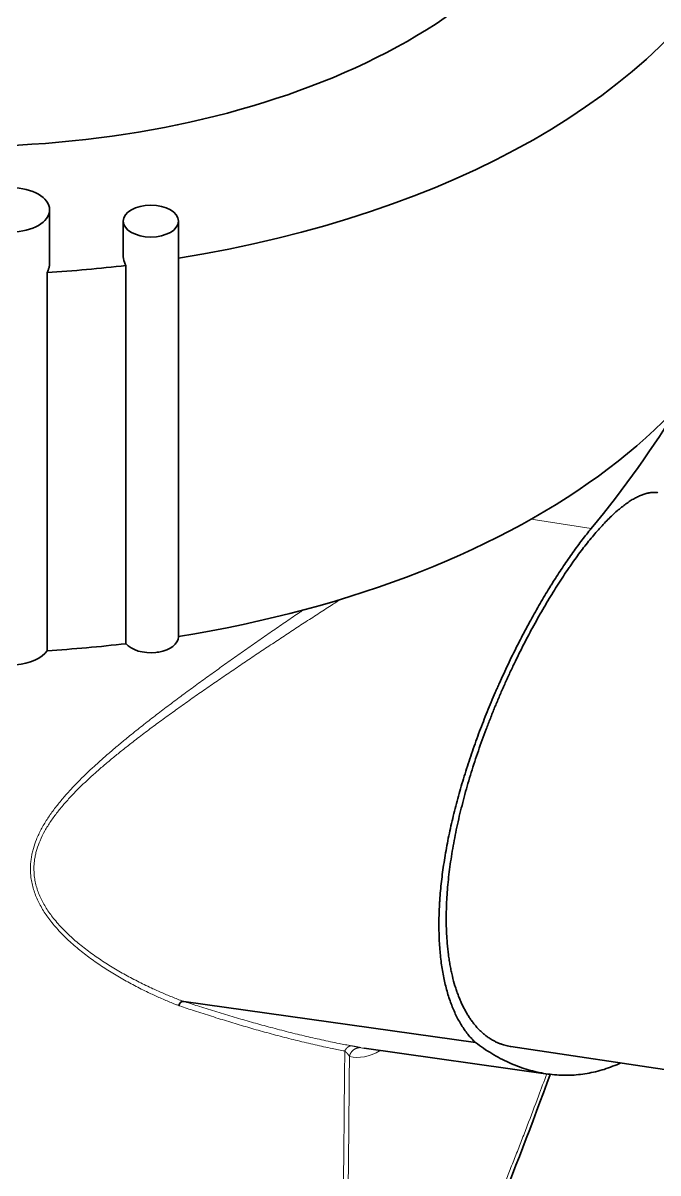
# Model space of a CAD drawing. Header units: millimetres. Extents: x 0 to 42050, y 0 to 29700.
# Drawn here: x 24487.02 to 24499.06, y 11992.93 to 12014.74 of the extents above; entities that cross this region are included whole.
import ezdxf

# ---------------------------------------------------------------- set-up
doc = ezdxf.new("R2010")
doc.units = ezdxf.units.MM
doc.header["$LTSCALE"] = 50
doc.layers.add('Visible', color=7, linetype='Continuous', lineweight=35)
doc.layers.add('Visible Narrow', color=7, linetype='Continuous', lineweight=18)

msp = doc.modelspace()

# ---------------------------------------------------------------- linework, layer by layer
at = {"layer": 'Visible'}
for p, q in [((24487.528, 12010.197), (24487.528, 12011.194)), ((24488.925, 12010.305), (24488.925, 12010.98)), ((24489.97, 12003.095), (24489.97, 12010.98)), ((24487.48, 12002.833), (24487.48, 12010.006)), ((24488.975, 12002.966), (24488.975, 12010.14)), ((24495.599, 11995.403), (24490.07, 11996.179)), ((24496.974, 11994.803), (24493.491, 11995.291)), ((24496.269, 11995.326), (24499.64, 11994.823))]:
    msp.add_line(p, q, dxfattribs=at)
at = {"layer": 'Visible', "color": 9, "true_color": 0xc0c0c0}
for major_axis, start_param, end_param in [((-3300, 0), 6.086634, 9.623125), ((-3260, 0), 0, 1.750512)]:
    msp.add_ellipse((26536.67, 12505.046), major_axis=major_axis, ratio=0.57735, start_param=start_param, end_param=end_param, dxfattribs=at)
at = {"layer": 'Visible'}
for centre, major_axis, ratio, start_param, end_param in [((24485.88, 12019.324), (-12, 0), 0.57735, 1.174567, 6.7668), ((24485.88, 12018.843), (15.389, 0), 0.57735, 4.981384, 7.024358), ((24485.88, 12011.669), (15.389, 0), 0.57735, 4.981384, 6.283185), ((24485.88, 12018.843), (15.389, 0), 0.57735, 4.816534, 4.914859), ((24461.676, 12015.353), (-39.999, 0.415), 0.579092, 2.703473, 2.813356), ((24489.447, 12003.095), (0.523, 0), 0.57735, 5.004217, 6.283185), ((24486.802, 12002.983), (0.726, 0), 0.57735, 4.830327, 5.916867), ((24485.88, 12011.669), (-15.389, 0), 0.57735, 1.674942, 1.773266), ((24489.447, 12003.095), (0.523, 0), 0.57735, 3.583018, 4.892011), ((24489.456, 12003.074), (0.484, 0), 0.57735, 4.887557, 5.008671)]:
    msp.add_ellipse(centre, major_axis=major_axis, ratio=ratio, start_param=start_param, end_param=end_param, dxfattribs=at)
for centre, major_axis in [((24486.802, 12011.194), (0.726, 0)), ((24489.447, 12010.98), (0.523, 0))]:
    msp.add_ellipse(centre, major_axis=major_axis, ratio=0.57735, dxfattribs=at)
for points, knots in [([(24487.48, 12010.006), (24487.485, 12010.015), (24487.489, 12010.024), (24487.493, 12010.033), (24487.497, 12010.043), (24487.501, 12010.052), (24487.504, 12010.061), (24487.508, 12010.07), (24487.511, 12010.079), (24487.513, 12010.089), (24487.516, 12010.098), (24487.518, 12010.108), (24487.52, 12010.117), (24487.522, 12010.126), (24487.524, 12010.136), (24487.525, 12010.145), (24487.526, 12010.155), (24487.527, 12010.164), (24487.528, 12010.174), (24487.528, 12010.182), (24487.528, 12010.189), (24487.528, 12010.197)], [0, 0, 0, 0, 0.0998627, 0.0998627, 0.0998627, 0.1994416, 0.1994416, 0.1994416, 0.2988547, 0.2988547, 0.2988547, 0.3983454, 0.3983454, 0.3983454, 0.4977771, 0.4977771, 0.4977771, 0.5971605, 0.5971605, 0.5971605, 0.6763267, 0.6763267, 0.6763267, 0.6763267]), ([(24488.925, 12010.305), (24488.925, 12010.259), (24488.936, 12010.211), (24488.965, 12010.156), (24488.97, 12010.148), (24488.975, 12010.14)], [0.40042358, 0.40042358, 0.40042358, 0.40042358, 0.44772185, 0.44772185, 0.45646597, 0.45646597, 0.45646597, 0.45646597]), ([(24499.061, 12005.829), (24499.054, 12005.83), (24499.047, 12005.831), (24499.04, 12005.832), (24499.019, 12005.834), (24498.997, 12005.835), (24498.975, 12005.834), (24498.953, 12005.833), (24498.93, 12005.831), (24498.907, 12005.828), (24498.884, 12005.824), (24498.861, 12005.819), (24498.837, 12005.813), (24498.813, 12005.807), (24498.789, 12005.799), (24498.765, 12005.79), (24498.74, 12005.781), (24498.716, 12005.771), (24498.69, 12005.759), (24498.678, 12005.753), (24498.665, 12005.747), (24498.652, 12005.74), (24498.64, 12005.734), (24498.627, 12005.727), (24498.614, 12005.72), (24498.588, 12005.705), (24498.562, 12005.69), (24498.535, 12005.672), (24498.508, 12005.655), (24498.481, 12005.637), (24498.454, 12005.617), (24498.427, 12005.597), (24498.399, 12005.576), (24498.371, 12005.554), (24498.343, 12005.532), (24498.315, 12005.508), (24498.287, 12005.483), (24498.258, 12005.458), (24498.229, 12005.432), (24498.2, 12005.405), (24498.171, 12005.378), (24498.142, 12005.349), (24498.112, 12005.319), (24498.083, 12005.29), (24498.053, 12005.259), (24498.023, 12005.227), (24497.993, 12005.195), (24497.962, 12005.161), (24497.932, 12005.127), (24497.901, 12005.092), (24497.87, 12005.057), (24497.84, 12005.02), (24497.809, 12004.983), (24497.778, 12004.946), (24497.746, 12004.907), (24497.715, 12004.868), (24497.684, 12004.828), (24497.652, 12004.787), (24497.62, 12004.746), (24497.589, 12004.704), (24497.557, 12004.661), (24497.525, 12004.618), (24497.493, 12004.574), (24497.461, 12004.529), (24497.445, 12004.506), (24497.429, 12004.483), (24497.413, 12004.46), (24497.397, 12004.437), (24497.381, 12004.414), (24497.364, 12004.391), (24497.332, 12004.343), (24497.3, 12004.295), (24497.267, 12004.246), (24497.235, 12004.197), (24497.203, 12004.147), (24497.17, 12004.096), (24497.137, 12004.046), (24497.105, 12003.994), (24497.072, 12003.941), (24497.04, 12003.888), (24497.007, 12003.834), (24496.975, 12003.78), (24496.942, 12003.726), (24496.909, 12003.67), (24496.877, 12003.614), (24496.845, 12003.558), (24496.812, 12003.501), (24496.78, 12003.444), (24496.748, 12003.386), (24496.716, 12003.328), (24496.684, 12003.269), (24496.652, 12003.211), (24496.62, 12003.151), (24496.589, 12003.091), (24496.557, 12003.031), (24496.526, 12002.97), (24496.495, 12002.909), (24496.464, 12002.848), (24496.433, 12002.787), (24496.403, 12002.725), (24496.372, 12002.663), (24496.342, 12002.6), (24496.312, 12002.537), (24496.282, 12002.473), (24496.252, 12002.409), (24496.222, 12002.345), (24496.193, 12002.28), (24496.163, 12002.215), (24496.134, 12002.15), (24496.105, 12002.084), (24496.077, 12002.018), (24496.048, 12001.952), (24496.02, 12001.886), (24495.992, 12001.819), (24495.964, 12001.752), (24495.937, 12001.685), (24495.91, 12001.617), (24495.883, 12001.549), (24495.856, 12001.482), (24495.83, 12001.414), (24495.804, 12001.345), (24495.779, 12001.277), (24495.753, 12001.209), (24495.729, 12001.14), (24495.704, 12001.072), (24495.68, 12001.003), (24495.656, 12000.935), (24495.633, 12000.866), (24495.609, 12000.797), (24495.587, 12000.729), (24495.565, 12000.66), (24495.543, 12000.591), (24495.521, 12000.522), (24495.5, 12000.453), (24495.479, 12000.384), (24495.459, 12000.315), (24495.439, 12000.245), (24495.419, 12000.176), (24495.4, 12000.107), (24495.382, 12000.038), (24495.363, 11999.968), (24495.346, 11999.899), (24495.328, 11999.83), (24495.311, 11999.761), (24495.295, 11999.692), (24495.279, 11999.623), (24495.264, 11999.555), (24495.249, 11999.486), (24495.234, 11999.418), (24495.22, 11999.35), (24495.207, 11999.282), (24495.194, 11999.214), (24495.182, 11999.147), (24495.17, 11999.08), (24495.158, 11999.013), (24495.148, 11998.946), (24495.138, 11998.88), (24495.128, 11998.814), (24495.119, 11998.749), (24495.11, 11998.684), (24495.102, 11998.619), (24495.094, 11998.554), (24495.088, 11998.49), (24495.081, 11998.425), (24495.075, 11998.362), (24495.07, 11998.299), (24495.065, 11998.236), (24495.061, 11998.173), (24495.057, 11998.111), (24495.054, 11998.049), (24495.051, 11997.988), (24495.05, 11997.928), (24495.048, 11997.867), (24495.047, 11997.807), (24495.047, 11997.748)], [4.734752, 4.734752, 4.734752, 4.734752, 4.915084, 4.915084, 4.915084, 5.463354, 5.463354, 5.463354, 6.011361, 6.011361, 6.011361, 6.558632, 6.558632, 6.558632, 7.104713, 7.104713, 7.104713, 7.649179, 7.649179, 7.649179, 7.920721, 7.920721, 7.920721, 8.192309, 8.192309, 8.192309, 8.736022, 8.736022, 8.736022, 9.280095, 9.280095, 9.280095, 9.824087, 9.824087, 9.824087, 10.367559, 10.367559, 10.367559, 10.910508, 10.910508, 10.910508, 11.453615, 11.453615, 11.453615, 11.996536, 11.996536, 11.996536, 12.539395, 12.539395, 12.539395, 13.082219, 13.082219, 13.082219, 13.625021, 13.625021, 13.625021, 14.167842, 14.167842, 14.167842, 14.710926, 14.710926, 14.710926, 15.254109, 15.254109, 15.254109, 15.525609, 15.525609, 15.525609, 15.797128, 15.797128, 15.797128, 16.341468, 16.341468, 16.341468, 16.887358, 16.887358, 16.887358, 17.434433, 17.434433, 17.434433, 17.982297, 17.982297, 17.982297, 18.53053, 18.53053, 18.53053, 19.078704, 19.078704, 19.078704, 19.626388, 19.626388, 19.626388, 20.173162, 20.173162, 20.173162, 20.718623, 20.718623, 20.718623, 21.2624, 21.2624, 21.2624, 21.806164, 21.806164, 21.806164, 22.351644, 22.351644, 22.351644, 22.898431, 22.898431, 22.898431, 23.446093, 23.446093, 23.446093, 23.994184, 23.994184, 23.994184, 24.542258, 24.542258, 24.542258, 25.089877, 25.089877, 25.089877, 25.636625, 25.636625, 25.636625, 26.182115, 26.182115, 26.182115, 26.726004, 26.726004, 26.726004, 27.269607, 27.269607, 27.269607, 27.814874, 27.814874, 27.814874, 28.361352, 28.361352, 28.361352, 28.908552, 28.908552, 28.908552, 29.455976, 29.455976, 29.455976, 30.003137, 30.003137, 30.003137, 30.549567, 30.549567, 30.549567, 31.094835, 31.094835, 31.094835, 31.638562, 31.638562, 31.638562, 32.18164, 32.18164, 32.18164, 32.724981, 32.724981, 32.724981, 33.268101, 33.268101, 33.268101, 33.811084, 33.811084, 33.811084, 34.354183, 34.354183, 34.354183, 34.897099, 34.897099, 34.897099, 34.897099]), ([(24495.599, 11995.403), (24495.576, 11995.424), (24495.554, 11995.446), (24495.533, 11995.469), (24495.511, 11995.492), (24495.49, 11995.517), (24495.469, 11995.542), (24495.449, 11995.567), (24495.428, 11995.594), (24495.409, 11995.621), (24495.389, 11995.648), (24495.369, 11995.677), (24495.351, 11995.706), (24495.332, 11995.736), (24495.313, 11995.766), (24495.296, 11995.798), (24495.278, 11995.829), (24495.26, 11995.862), (24495.244, 11995.896), (24495.227, 11995.929), (24495.211, 11995.964), (24495.195, 11995.999), (24495.18, 11996.034), (24495.165, 11996.071), (24495.15, 11996.108), (24495.136, 11996.145), (24495.122, 11996.183), (24495.109, 11996.223), (24495.096, 11996.262), (24495.083, 11996.302), (24495.071, 11996.342), (24495.059, 11996.383), (24495.048, 11996.425), (24495.037, 11996.467), (24495.027, 11996.509), (24495.017, 11996.553), (24495.007, 11996.597), (24494.998, 11996.641), (24494.989, 11996.686), (24494.981, 11996.732), (24494.973, 11996.778), (24494.965, 11996.825), (24494.958, 11996.872), (24494.952, 11996.92), (24494.945, 11996.969), (24494.94, 11997.018), (24494.935, 11997.067), (24494.93, 11997.117), (24494.926, 11997.168), (24494.922, 11997.218), (24494.918, 11997.27), (24494.916, 11997.322), (24494.913, 11997.374), (24494.911, 11997.427), (24494.91, 11997.48), (24494.908, 11997.533), (24494.908, 11997.587), (24494.908, 11997.642), (24494.908, 11997.696), (24494.909, 11997.751), (24494.91, 11997.807), (24494.912, 11997.863), (24494.914, 11997.919), (24494.917, 11997.975), (24494.918, 11998.003), (24494.92, 11998.032), (24494.922, 11998.06), (24494.924, 11998.088), (24494.926, 11998.117), (24494.928, 11998.146), (24494.932, 11998.203), (24494.937, 11998.261), (24494.943, 11998.319), (24494.948, 11998.378), (24494.955, 11998.437), (24494.962, 11998.496), (24494.969, 11998.556), (24494.976, 11998.616), (24494.985, 11998.676), (24494.993, 11998.737), (24495.002, 11998.797), (24495.012, 11998.858), (24495.021, 11998.919), (24495.032, 11998.981), (24495.043, 11999.042), (24495.054, 11999.104), (24495.065, 11999.166), (24495.077, 11999.228), (24495.09, 11999.29), (24495.102, 11999.353), (24495.116, 11999.415), (24495.129, 11999.478), (24495.143, 11999.54), (24495.158, 11999.603), (24495.173, 11999.666), (24495.188, 11999.728), (24495.204, 11999.791), (24495.219, 11999.854), (24495.235, 11999.917), (24495.252, 11999.98), (24495.286, 12000.105), (24495.321, 12000.231), (24495.359, 12000.357), (24495.378, 12000.421), (24495.398, 12000.484), (24495.418, 12000.547), (24495.437, 12000.61), (24495.458, 12000.674), (24495.479, 12000.737), (24495.5, 12000.8), (24495.521, 12000.863), (24495.543, 12000.926), (24495.565, 12000.989), (24495.587, 12001.052), (24495.61, 12001.115), (24495.632, 12001.178), (24495.655, 12001.241), (24495.679, 12001.303), (24495.702, 12001.366), (24495.726, 12001.428), (24495.751, 12001.49), (24495.775, 12001.552), (24495.799, 12001.614), (24495.824, 12001.675), (24495.849, 12001.737), (24495.874, 12001.798), (24495.9, 12001.859), (24495.925, 12001.919), (24495.951, 12001.98), (24495.977, 12002.04), (24495.99, 12002.07), (24496.003, 12002.1), (24496.016, 12002.129), (24496.029, 12002.159), (24496.042, 12002.189), (24496.056, 12002.219), (24496.082, 12002.278), (24496.109, 12002.337), (24496.136, 12002.396), (24496.163, 12002.455), (24496.191, 12002.513), (24496.218, 12002.571), (24496.246, 12002.63), (24496.274, 12002.687), (24496.302, 12002.745), (24496.33, 12002.802), (24496.359, 12002.859), (24496.387, 12002.916), (24496.416, 12002.972), (24496.445, 12003.029), (24496.473, 12003.084), (24496.502, 12003.14), (24496.531, 12003.195), (24496.561, 12003.25), (24496.59, 12003.304), (24496.619, 12003.359), (24496.649, 12003.412), (24496.678, 12003.466), (24496.707, 12003.519), (24496.737, 12003.571), (24496.767, 12003.623), (24496.796, 12003.675), (24496.826, 12003.726), (24496.855, 12003.777), (24496.885, 12003.827), (24496.915, 12003.877), (24496.944, 12003.927), (24496.974, 12003.976), (24497.004, 12004.024), (24497.019, 12004.048), (24497.033, 12004.072), (24497.048, 12004.096), (24497.063, 12004.12), (24497.078, 12004.143), (24497.093, 12004.167), (24497.123, 12004.214), (24497.152, 12004.26), (24497.182, 12004.306), (24497.212, 12004.351), (24497.241, 12004.396), (24497.271, 12004.44), (24497.301, 12004.485), (24497.33, 12004.528), (24497.36, 12004.571), (24497.389, 12004.613), (24497.419, 12004.655), (24497.448, 12004.696), (24497.477, 12004.737), (24497.507, 12004.778), (24497.536, 12004.817), (24497.565, 12004.857), (24497.594, 12004.895), (24497.623, 12004.933), (24497.652, 12004.971), (24497.681, 12005.008), (24497.71, 12005.044), (24497.738, 12005.08), (24497.767, 12005.115), (24497.795, 12005.15)], [0, 0, 0, 0, 0.497033, 0.497033, 0.497033, 0.995546, 0.995546, 0.995546, 1.495214, 1.495214, 1.495214, 1.995696, 1.995696, 1.995696, 2.496645, 2.496645, 2.496645, 2.997711, 2.997711, 2.997711, 3.498553, 3.498553, 3.498553, 3.998844, 3.998844, 3.998844, 4.498277, 4.498277, 4.498277, 4.996575, 4.996575, 4.996575, 5.493499, 5.493499, 5.493499, 5.990562, 5.990562, 5.990562, 6.489122, 6.489122, 6.489122, 6.988856, 6.988856, 6.988856, 7.489412, 7.489412, 7.489412, 7.990425, 7.990425, 7.990425, 8.49152, 8.49152, 8.49152, 8.992322, 8.992322, 8.992322, 9.49247, 9.49247, 9.49247, 9.991617, 9.991617, 9.991617, 10.489447, 10.489447, 10.489447, 10.73778, 10.73778, 10.73778, 10.986052, 10.986052, 10.986052, 11.483724, 11.483724, 11.483724, 11.9827, 11.9827, 11.9827, 12.482694, 12.482694, 12.482694, 12.983388, 12.983388, 12.983388, 13.48444, 13.48444, 13.48444, 13.985492, 13.985492, 13.985492, 14.486179, 14.486179, 14.486179, 14.986134, 14.986134, 14.986134, 15.485003, 15.485003, 15.485003, 15.982444, 15.982444, 15.982444, 16.977056, 16.977056, 16.977056, 17.476159, 17.476159, 17.476159, 17.976163, 17.976163, 17.976163, 18.476785, 18.476785, 18.476785, 18.97772, 18.97772, 18.97772, 19.478652, 19.478652, 19.478652, 19.979255, 19.979255, 19.979255, 20.479202, 20.479202, 20.479202, 20.978172, 20.978172, 20.978172, 21.475853, 21.475853, 21.475853, 21.724121, 21.724121, 21.724121, 21.972446, 21.972446, 21.972446, 22.470175, 22.470175, 22.470175, 22.969147, 22.969147, 22.969147, 23.469105, 23.469105, 23.469105, 23.969769, 23.969769, 23.969769, 24.470851, 24.470851, 24.470851, 24.97205, 24.97205, 24.97205, 25.473065, 25.473065, 25.473065, 25.973598, 25.973598, 25.973598, 26.473358, 26.473358, 26.473358, 26.972066, 26.972066, 26.972066, 27.469467, 27.469467, 27.469467, 27.71765, 27.71765, 27.71765, 27.96591, 27.96591, 27.96591, 28.462855, 28.462855, 28.462855, 28.960125, 28.960125, 28.960125, 29.45743, 29.45743, 29.45743, 29.954485, 29.954485, 29.954485, 30.451011, 30.451011, 30.451011, 30.947254, 30.947254, 30.947254, 31.443467, 31.443467, 31.443467, 31.939661, 31.939661, 31.939661, 31.939661]), ([(24495.047, 11997.748), (24495.047, 11997.708), (24495.047, 11997.668), (24495.048, 11997.629), (24495.049, 11997.589), (24495.05, 11997.55), (24495.052, 11997.511), (24495.053, 11997.472), (24495.055, 11997.434), (24495.058, 11997.396), (24495.06, 11997.358), (24495.063, 11997.32), (24495.066, 11997.283), (24495.072, 11997.209), (24495.08, 11997.136), (24495.089, 11997.065), (24495.094, 11997.029), (24495.099, 11996.994), (24495.104, 11996.96), (24495.11, 11996.925), (24495.116, 11996.891), (24495.122, 11996.857), (24495.128, 11996.823), (24495.134, 11996.79), (24495.141, 11996.757), (24495.148, 11996.725), (24495.156, 11996.692), (24495.163, 11996.66), (24495.178, 11996.597), (24495.195, 11996.535), (24495.213, 11996.476), (24495.222, 11996.446), (24495.232, 11996.416), (24495.242, 11996.387), (24495.251, 11996.359), (24495.261, 11996.33), (24495.272, 11996.302), (24495.282, 11996.275), (24495.293, 11996.247), (24495.304, 11996.221), (24495.315, 11996.194), (24495.327, 11996.168), (24495.339, 11996.142), (24495.35, 11996.116), (24495.363, 11996.091), (24495.375, 11996.067), (24495.387, 11996.042), (24495.4, 11996.018), (24495.413, 11995.995), (24495.426, 11995.972), (24495.439, 11995.949), (24495.453, 11995.927), (24495.46, 11995.916), (24495.466, 11995.905), (24495.473, 11995.894), (24495.48, 11995.883), (24495.487, 11995.873), (24495.494, 11995.862), (24495.508, 11995.841), (24495.523, 11995.821), (24495.538, 11995.801), (24495.552, 11995.781), (24495.567, 11995.762), (24495.583, 11995.743), (24495.598, 11995.724), (24495.613, 11995.706), (24495.629, 11995.688), (24495.645, 11995.671), (24495.661, 11995.654), (24495.678, 11995.637), (24495.694, 11995.621), (24495.71, 11995.605), (24495.727, 11995.59), (24495.744, 11995.575), (24495.761, 11995.56), (24495.779, 11995.546), (24495.796, 11995.532), (24495.813, 11995.519), (24495.831, 11995.506), (24495.849, 11995.494), (24495.867, 11995.482), (24495.885, 11995.47), (24495.903, 11995.459), (24495.922, 11995.448), (24495.94, 11995.438), (24495.959, 11995.428), (24495.977, 11995.418), (24495.996, 11995.409), (24496.015, 11995.4), (24496.034, 11995.392), (24496.054, 11995.384), (24496.073, 11995.377), (24496.092, 11995.37), (24496.112, 11995.363), (24496.143, 11995.353), (24496.175, 11995.344), (24496.207, 11995.337), (24496.223, 11995.334), (24496.239, 11995.331), (24496.256, 11995.328), (24496.26, 11995.327), (24496.265, 11995.327), (24496.269, 11995.326)], [0, 0, 0, 0, 0.369332, 0.369332, 0.369332, 0.738618, 0.738618, 0.738618, 1.107837, 1.107837, 1.107837, 1.477184, 1.477184, 1.477184, 2.215745, 2.215745, 2.215745, 2.585145, 2.585145, 2.585145, 2.954702, 2.954702, 2.954702, 3.324266, 3.324266, 3.324266, 3.693685, 3.693685, 3.693685, 4.432712, 4.432712, 4.432712, 4.80289, 4.80289, 4.80289, 5.173365, 5.173365, 5.173365, 5.543997, 5.543997, 5.543997, 5.914638, 5.914638, 5.914638, 6.285139, 6.285139, 6.285139, 6.655349, 6.655349, 6.655349, 7.025116, 7.025116, 7.025116, 7.209787, 7.209787, 7.209787, 7.394453, 7.394453, 7.394453, 7.764405, 7.764405, 7.764405, 8.135109, 8.135109, 8.135109, 8.506462, 8.506462, 8.506462, 8.878349, 8.878349, 8.878349, 9.250646, 9.250646, 9.250646, 9.623222, 9.623222, 9.623222, 9.99594, 9.99594, 9.99594, 10.368661, 10.368661, 10.368661, 10.74124, 10.74124, 10.74124, 11.113535, 11.113535, 11.113535, 11.485403, 11.485403, 11.485403, 11.856705, 11.856705, 11.856705, 12.453779, 12.453779, 12.453779, 12.751525, 12.751525, 12.751525, 12.835306, 12.835306, 12.835306, 12.835306]), ([(24498.355, 11995.015), (24498.304, 11994.991), (24498.253, 11994.969), (24498.202, 11994.949), (24498.149, 11994.928), (24498.095, 11994.909), (24498.041, 11994.892), (24497.987, 11994.875), (24497.933, 11994.86), (24497.879, 11994.847), (24497.825, 11994.834), (24497.77, 11994.823), (24497.716, 11994.814), (24497.661, 11994.804), (24497.607, 11994.797), (24497.552, 11994.791), (24497.498, 11994.786), (24497.443, 11994.782), (24497.388, 11994.781), (24497.333, 11994.779), (24497.278, 11994.779), (24497.223, 11994.781), (24497.168, 11994.783), (24497.113, 11994.787), (24497.058, 11994.793), (24497.002, 11994.799), (24496.947, 11994.806), (24496.892, 11994.816), (24496.837, 11994.826), (24496.782, 11994.837), (24496.726, 11994.851), (24496.671, 11994.864), (24496.616, 11994.879), (24496.561, 11994.896), (24496.507, 11994.913), (24496.452, 11994.932), (24496.397, 11994.953), (24496.343, 11994.974), (24496.288, 11994.997), (24496.234, 11995.021), (24496.18, 11995.046), (24496.126, 11995.072), (24496.072, 11995.1), (24496.018, 11995.129), (24495.965, 11995.159), (24495.912, 11995.191), (24495.859, 11995.222), (24495.806, 11995.256), (24495.754, 11995.291), (24495.702, 11995.327), (24495.65, 11995.364), (24495.599, 11995.403)], [50.602018, 50.602018, 50.602018, 50.602018, 51.635371, 51.635371, 51.635371, 52.713246, 52.713246, 52.713246, 53.789436, 53.789436, 53.789436, 54.863501, 54.863501, 54.863501, 55.935013, 55.935013, 55.935013, 57.006071, 57.006071, 57.006071, 58.079427, 58.079427, 58.079427, 59.154806, 59.154806, 59.154806, 60.231896, 60.231896, 60.231896, 61.310359, 61.310359, 61.310359, 62.389838, 62.389838, 62.389838, 63.469961, 63.469961, 63.469961, 64.550345, 64.550345, 64.550345, 65.630603, 65.630603, 65.630603, 66.710344, 66.710344, 66.710344, 67.789183, 67.789183, 67.789183, 68.866741, 68.866741, 68.866741, 68.866741])]:
    msp.add_open_spline(points, degree=3, knots=knots, dxfattribs=at)
for points in [[(24490.07, 11996.179), (24490.015, 11996.187), (24489.988, 11996.148), (24489.976, 11996.101)], [(24497.018, 11994.797), (24496.674, 11993.855), (24496.327, 11992.942), (24495.976, 11992.088)]]:
    msp.add_open_spline(points, degree=3, dxfattribs=at)
at = {"layer": 'Visible Narrow'}
msp.add_line((24497.795, 12005.15), (24496.659, 12005.328), dxfattribs=at)
for centre, major_axis, ratio, start_param, end_param in [((24489.436, 11998.884), (-0.146, -3.925), 0.134512, 3.111701, 3.219034), ((24495.763, 12011.109), (2.503, 15.984), 0.199303, 3.126648, 3.30096), ((24495.955, 12011.079), (2.474, 15.787), 0.19924, 3.126665, 3.144818)]:
    msp.add_ellipse(centre, major_axis=major_axis, ratio=ratio, start_param=start_param, end_param=end_param, dxfattribs=at)
for points, knots in [([(24493.046, 12003.807), (24492.986, 12003.768), (24492.926, 12003.73), (24492.781, 12003.637), (24492.696, 12003.582), (24492.526, 12003.472), (24492.441, 12003.417), (24492.271, 12003.306), (24492.186, 12003.25), (24492.016, 12003.139), (24491.931, 12003.083), (24491.761, 12002.97), (24491.676, 12002.914), (24491.506, 12002.801), (24491.421, 12002.744), (24491.251, 12002.63), (24491.167, 12002.573), (24490.998, 12002.458), (24490.913, 12002.401), (24490.745, 12002.286), (24490.661, 12002.228), (24490.493, 12002.112), (24490.41, 12002.054), (24490.243, 12001.937), (24490.16, 12001.879), (24489.995, 12001.762), (24489.913, 12001.703), (24489.749, 12001.584), (24489.668, 12001.525), (24489.547, 12001.436), (24489.506, 12001.406), (24489.426, 12001.346), (24489.386, 12001.316), (24489.306, 12001.256), (24489.267, 12001.225), (24489.187, 12001.165), (24489.148, 12001.134), (24489.109, 12001.104), (24489.05, 12001.058), (24488.991, 12001.012), (24488.875, 12000.92), (24488.818, 12000.873), (24488.704, 12000.78), (24488.647, 12000.732), (24488.535, 12000.638), (24488.48, 12000.59), (24488.371, 12000.494), (24488.318, 12000.445), (24488.238, 12000.372), (24488.212, 12000.347), (24488.16, 12000.298), (24488.135, 12000.273), (24488.084, 12000.223), (24488.059, 12000.198), (24488.009, 12000.147), (24487.984, 12000.122), (24487.936, 12000.071), (24487.912, 12000.045), (24487.865, 11999.994), (24487.841, 11999.968), (24487.794, 11999.914), (24487.77, 11999.885), (24487.723, 11999.829), (24487.7, 11999.8), (24487.655, 11999.743), (24487.633, 11999.714), (24487.591, 11999.655), (24487.57, 11999.626), (24487.53, 11999.566), (24487.51, 11999.536), (24487.473, 11999.476), (24487.455, 11999.446), (24487.404, 11999.354), (24487.374, 11999.292), (24487.324, 11999.175), (24487.304, 11999.12), (24487.279, 11999.037), (24487.271, 11999.009), (24487.258, 11998.953), (24487.253, 11998.925), (24487.243, 11998.869), (24487.24, 11998.841), (24487.234, 11998.785), (24487.232, 11998.757), (24487.23, 11998.701), (24487.231, 11998.673), (24487.233, 11998.617), (24487.235, 11998.589), (24487.242, 11998.524), (24487.248, 11998.487), (24487.263, 11998.413), (24487.272, 11998.376), (24487.294, 11998.303), (24487.306, 11998.267), (24487.334, 11998.196), (24487.349, 11998.161), (24487.383, 11998.092), (24487.401, 11998.057), (24487.439, 11997.99), (24487.459, 11997.956), (24487.502, 11997.891), (24487.525, 11997.858), (24487.571, 11997.795), (24487.596, 11997.763), (24487.65, 11997.697), (24487.68, 11997.662), (24487.743, 11997.592), (24487.775, 11997.559), (24487.841, 11997.492), (24487.875, 11997.459), (24487.944, 11997.395), (24487.979, 11997.363), (24488.051, 11997.301), (24488.087, 11997.271), (24488.162, 11997.211), (24488.199, 11997.182), (24488.275, 11997.124), (24488.314, 11997.096), (24488.392, 11997.04), (24488.432, 11997.013), (24488.511, 11996.959), (24488.552, 11996.932), (24488.633, 11996.88), (24488.674, 11996.854), (24488.757, 11996.804), (24488.798, 11996.779), (24488.882, 11996.73), (24488.924, 11996.707), (24489.009, 11996.66), (24489.052, 11996.637), (24489.138, 11996.591), (24489.181, 11996.569), (24489.267, 11996.525), (24489.311, 11996.504), (24489.398, 11996.462), (24489.442, 11996.441), (24489.555, 11996.39), (24489.623, 11996.359), (24489.762, 11996.3), (24489.831, 11996.271), (24489.917, 11996.237), (24489.934, 11996.23), (24489.96, 11996.22), (24489.97, 11996.216), (24489.99, 11996.209), (24490, 11996.205), (24490.021, 11996.198), (24490.031, 11996.194), (24490.051, 11996.187), (24490.061, 11996.183), (24490.07, 11996.179)], [8.756469, 8.756469, 8.756469, 8.756469, 9.301542, 9.301542, 10.068445, 10.068445, 10.835581, 10.835581, 11.602913, 11.602913, 12.370602, 12.370602, 13.138462, 13.138462, 13.906491, 13.906491, 14.674663, 14.674663, 15.443333, 15.443333, 16.212117, 16.212117, 16.980999, 16.980999, 17.749962, 17.749962, 18.518861, 18.518861, 19.287803, 19.287803, 19.672261, 19.672261, 20.056722, 20.056722, 20.44118, 20.44118, 20.825634, 20.825634, 20.825634, 21.403176, 21.403176, 21.980686, 21.980686, 22.558101, 22.558101, 23.135446, 23.135446, 23.711894, 23.711894, 24.000067, 24.000067, 24.288208, 24.288208, 24.576222, 24.576222, 24.864197, 24.864197, 25.152115, 25.152115, 25.439984, 25.439984, 25.747582, 25.747582, 26.055113, 26.055113, 26.362531, 26.362531, 26.669868, 26.669868, 26.976634, 26.976634, 27.283308, 27.283308, 27.896314, 27.896314, 28.424235, 28.424235, 28.688024, 28.688024, 28.951763, 28.951763, 29.215214, 29.215214, 29.478641, 29.478641, 29.742054, 29.742054, 30.005475, 30.005475, 30.361496, 30.361496, 30.7176, 30.7176, 31.073953, 31.073953, 31.430432, 31.430432, 31.788295, 31.788295, 32.146293, 32.146293, 32.504541, 32.504541, 32.86291, 32.86291, 33.279851, 33.279851, 33.696928, 33.696928, 34.114218, 34.114218, 34.531611, 34.531611, 34.949618, 34.949618, 35.367698, 35.367698, 35.785876, 35.785876, 36.204104, 36.204104, 36.624176, 36.624176, 37.044282, 37.044282, 37.464429, 37.464429, 37.884595, 37.884595, 38.304854, 38.304854, 38.725122, 38.725122, 39.145399, 39.145399, 39.565675, 39.565675, 40.219113, 40.219113, 40.872525, 40.872525, 41.027189, 41.027189, 41.119849, 41.119849, 41.21251, 41.21251, 41.30517, 41.30517, 41.39783, 41.39783, 41.39783, 41.39783]), ([(24492.334, 12003.604), (24492.303, 12003.583), (24492.272, 12003.562), (24492.156, 12003.483), (24492.072, 12003.425), (24491.903, 12003.31), (24491.819, 12003.252), (24491.65, 12003.135), (24491.566, 12003.076), (24491.397, 12002.959), (24491.313, 12002.9), (24491.145, 12002.782), (24491.061, 12002.723), (24490.893, 12002.604), (24490.81, 12002.545), (24490.643, 12002.425), (24490.56, 12002.365), (24490.393, 12002.245), (24490.311, 12002.184), (24490.146, 12002.063), (24490.064, 12002.003), (24489.9, 12001.881), (24489.819, 12001.82), (24489.657, 12001.697), (24489.576, 12001.635), (24489.456, 12001.542), (24489.416, 12001.511), (24489.336, 12001.449), (24489.297, 12001.418), (24489.218, 12001.355), (24489.178, 12001.324), (24489.1, 12001.261), (24489.061, 12001.23), (24489.022, 12001.198), (24488.964, 12001.15), (24488.906, 12001.103), (24488.791, 12001.007), (24488.734, 12000.958), (24488.621, 12000.861), (24488.565, 12000.812), (24488.455, 12000.713), (24488.4, 12000.664), (24488.292, 12000.564), (24488.239, 12000.513), (24488.161, 12000.437), (24488.135, 12000.412), (24488.084, 12000.36), (24488.058, 12000.335), (24488.008, 12000.283), (24487.983, 12000.257), (24487.934, 12000.204), (24487.91, 12000.178), (24487.862, 12000.125), (24487.838, 12000.098), (24487.791, 12000.045), (24487.768, 12000.018), (24487.721, 11999.961), (24487.698, 11999.932), (24487.651, 11999.873), (24487.628, 11999.844), (24487.584, 11999.784), (24487.562, 11999.754), (24487.52, 11999.693), (24487.499, 11999.663), (24487.46, 11999.601), (24487.441, 11999.57), (24487.404, 11999.508), (24487.386, 11999.476), (24487.336, 11999.381), (24487.305, 11999.317), (24487.256, 11999.195), (24487.236, 11999.138), (24487.212, 11999.052), (24487.204, 11999.023), (24487.192, 11998.966), (24487.186, 11998.937), (24487.177, 11998.879), (24487.173, 11998.85), (24487.167, 11998.791), (24487.166, 11998.762), (24487.164, 11998.704), (24487.164, 11998.675), (24487.166, 11998.617), (24487.168, 11998.589), (24487.175, 11998.521), (24487.181, 11998.482), (24487.196, 11998.406), (24487.205, 11998.368), (24487.227, 11998.293), (24487.239, 11998.256), (24487.266, 11998.182), (24487.282, 11998.146), (24487.314, 11998.074), (24487.332, 11998.039), (24487.37, 11997.969), (24487.39, 11997.934), (24487.433, 11997.867), (24487.455, 11997.833), (24487.501, 11997.768), (24487.525, 11997.735), (24487.579, 11997.666), (24487.609, 11997.63), (24487.671, 11997.559), (24487.702, 11997.524), (24487.768, 11997.455), (24487.801, 11997.421), (24487.87, 11997.355), (24487.904, 11997.322), (24487.975, 11997.259), (24488.012, 11997.227), (24488.085, 11997.165), (24488.122, 11997.135), (24488.198, 11997.076), (24488.236, 11997.046), (24488.313, 11996.989), (24488.352, 11996.961), (24488.431, 11996.905), (24488.471, 11996.878), (24488.552, 11996.824), (24488.592, 11996.798), (24488.674, 11996.746), (24488.715, 11996.72), (24488.798, 11996.67), (24488.84, 11996.645), (24488.924, 11996.597), (24488.966, 11996.573), (24489.051, 11996.527), (24489.094, 11996.504), (24489.18, 11996.459), (24489.223, 11996.437), (24489.309, 11996.393), (24489.352, 11996.372), (24489.464, 11996.319), (24489.532, 11996.287), (24489.669, 11996.226), (24489.738, 11996.197), (24489.823, 11996.161), (24489.84, 11996.155), (24489.866, 11996.144), (24489.876, 11996.14), (24489.896, 11996.132), (24489.906, 11996.128), (24489.925, 11996.12), (24489.946, 11996.112), (24489.966, 11996.105), (24489.976, 11996.101)], [10.552522, 10.552522, 10.552522, 10.552522, 10.835581, 10.835581, 11.602913, 11.602913, 12.370602, 12.370602, 13.138462, 13.138462, 13.906491, 13.906491, 14.674663, 14.674663, 15.443333, 15.443333, 16.212117, 16.212117, 16.980999, 16.980999, 17.749962, 17.749962, 18.518861, 18.518861, 19.287803, 19.287803, 19.672261, 19.672261, 20.056722, 20.056722, 20.44118, 20.44118, 20.825634, 20.825634, 20.825634, 21.403176, 21.403176, 21.980686, 21.980686, 22.558101, 22.558101, 23.135446, 23.135446, 23.711894, 23.711894, 24.000067, 24.000067, 24.288208, 24.288208, 24.576222, 24.576222, 24.864197, 24.864197, 25.152115, 25.152115, 25.439984, 25.439984, 25.747582, 25.747582, 26.055113, 26.055113, 26.362531, 26.362531, 26.669868, 26.669868, 26.976634, 26.976634, 27.283308, 27.283308, 27.896314, 27.896314, 28.424235, 28.424235, 28.688024, 28.688024, 28.951763, 28.951763, 29.215214, 29.215214, 29.478641, 29.478641, 29.742054, 29.742054, 30.005475, 30.005475, 30.361496, 30.361496, 30.7176, 30.7176, 31.073953, 31.073953, 31.430432, 31.430432, 31.788295, 31.788295, 32.146293, 32.146293, 32.504541, 32.504541, 32.86291, 32.86291, 33.279851, 33.279851, 33.696928, 33.696928, 34.114218, 34.114218, 34.531611, 34.531611, 34.949618, 34.949618, 35.367698, 35.367698, 35.785876, 35.785876, 36.204104, 36.204104, 36.624176, 36.624176, 37.044282, 37.044282, 37.464429, 37.464429, 37.884595, 37.884595, 38.304854, 38.304854, 38.725122, 38.725122, 39.145399, 39.145399, 39.565675, 39.565675, 40.219113, 40.219113, 40.872525, 40.872525, 41.027189, 41.027189, 41.119849, 41.119849, 41.21251, 41.21251, 41.30517, 41.39783, 41.39783, 41.39783, 41.39783]), ([(24489.976, 11996.101), (24489.983, 11996.098), (24489.99, 11996.096), (24490.089, 11996.063), (24490.181, 11996.032), (24490.382, 11995.967), (24490.491, 11995.932), (24490.708, 11995.863), (24490.815, 11995.83), (24491.03, 11995.764), (24491.137, 11995.733), (24491.349, 11995.67), (24491.455, 11995.64), (24491.561, 11995.611), (24491.673, 11995.58), (24491.785, 11995.549), (24492.009, 11995.491), (24492.12, 11995.463), (24492.34, 11995.409), (24492.45, 11995.383), (24492.669, 11995.333), (24492.777, 11995.31), (24492.965, 11995.271), (24493.044, 11995.255), (24493.123, 11995.24)], [0, 0, 0, 0, 0.060824, 0.060824, 0.909461, 0.909461, 1.920182, 1.920182, 2.930798, 2.930798, 3.941302, 3.941302, 4.95169, 4.95169, 4.95169, 6.03276, 6.03276, 7.113684, 7.113684, 8.194446, 8.194446, 9.275049, 9.275049, 10.071181, 10.071181, 10.071181, 10.071181]), ([(24490.07, 11996.179), (24490.077, 11996.177), (24490.084, 11996.176), (24490.185, 11996.143), (24490.278, 11996.113), (24490.481, 11996.049), (24490.591, 11996.014), (24490.811, 11995.947), (24490.92, 11995.914), (24491.137, 11995.85), (24491.245, 11995.819), (24491.46, 11995.758), (24491.567, 11995.728), (24491.674, 11995.699), (24491.788, 11995.669), (24491.902, 11995.639), (24492.127, 11995.582), (24492.24, 11995.554), (24492.463, 11995.501), (24492.574, 11995.476), (24492.795, 11995.428), (24492.905, 11995.405), (24493.095, 11995.367), (24493.175, 11995.352), (24493.255, 11995.337)], [0, 0, 0, 0, 0.060824, 0.060824, 0.909461, 0.909461, 1.920182, 1.920182, 2.930798, 2.930798, 3.941302, 3.941302, 4.95169, 4.95169, 4.95169, 6.03276, 6.03276, 7.113684, 7.113684, 8.194446, 8.194446, 9.275049, 9.275049, 10.071181, 10.071181, 10.071181, 10.071181]), ([(24493.123, 11995.24), (24493.108, 11993.644), (24493.093, 11992.048), (24493.067, 11989.201), (24493.055, 11987.95), (24493.043, 11986.699)], [103.465782, 103.465782, 103.465782, 103.465782, 118.185987, 118.185987, 129.72442, 129.72442, 129.72442, 129.72442]), ([(24493.212, 11995.134), (24493.198, 11993.597), (24493.184, 11992.06), (24493.158, 11989.308), (24493.147, 11988.095), (24493.136, 11986.881)], [104.006879, 104.006879, 104.006879, 104.006879, 118.185987, 118.185987, 129.379615, 129.379615, 129.379615, 129.379615]), ([(24495.939, 11992.208), (24495.975, 11992.293), (24496.01, 11992.378), (24496.082, 11992.551), (24496.117, 11992.639), (24496.189, 11992.816), (24496.225, 11992.905), (24496.296, 11993.085), (24496.332, 11993.176), (24496.404, 11993.358), (24496.44, 11993.449), (24496.511, 11993.634), (24496.547, 11993.727), (24496.654, 11994.007), (24496.725, 11994.195), (24496.849, 11994.525), (24496.901, 11994.665), (24496.953, 11994.806)], [86.533728, 86.533728, 86.533728, 86.533728, 87.623907, 87.623907, 88.724797, 88.724797, 89.824567, 89.824567, 90.9231, 90.9231, 92.020426, 92.020426, 93.116404, 93.116404, 95.304336, 95.304336, 96.897143, 96.897143, 96.897143, 96.897143])]:
    msp.add_open_spline(points, degree=3, knots=knots, dxfattribs=at)
for points in [[(24493.255, 11995.337), (24493.231, 11995.34), (24493.206, 11995.333), (24493.182, 11995.319), (24493.158, 11995.298), (24493.139, 11995.272), (24493.123, 11995.24)], [(24493.123, 11995.24), (24493.145, 11995.218), (24493.165, 11995.199), (24493.182, 11995.181), (24493.196, 11995.165), (24493.206, 11995.149), (24493.212, 11995.134)], [(24493.212, 11995.134), (24493.22, 11995.186), (24493.246, 11995.232), (24493.285, 11995.271), (24493.333, 11995.297), (24493.384, 11995.309), (24493.434, 11995.302)], [(24493.434, 11995.302), (24493.422, 11995.305), (24493.403, 11995.309), (24493.376, 11995.314), (24493.342, 11995.321), (24493.302, 11995.329), (24493.255, 11995.337)]]:
    msp.add_open_spline(points, degree=6, dxfattribs=at)

doc.saveas('drawing.dxf')
